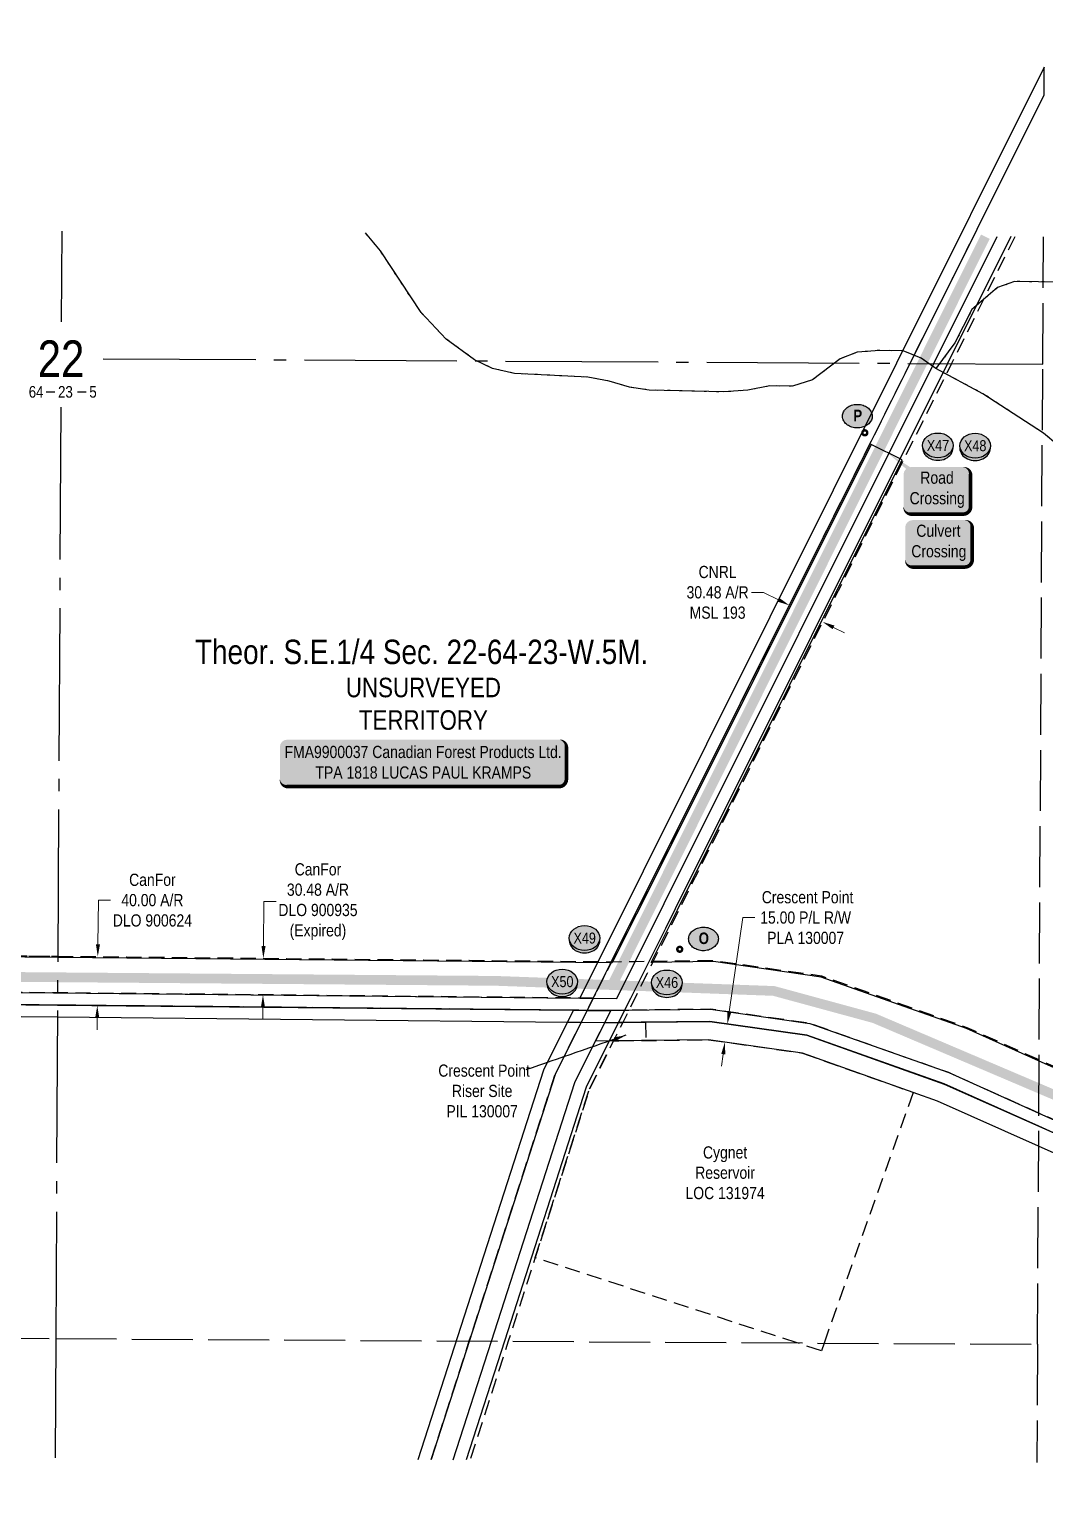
# Model space of a CAD drawing. Extents: x 456630 to 490274, y 6043290 to 6049977.
# Drawn here: x 474632 to 475465, y 6044129 to 6045324 of the extents above; entities that cross this region are included whole.
import ezdxf
from ezdxf.enums import TextEntityAlignment as Align

# ---------------------------------------------------------------- set-up
doc = ezdxf.new("R2010")
doc.units = 0
doc.header["$LTSCALE"] = 5
doc.header["$PDMODE"] = 35
doc.header["$PDSIZE"] = 5
for name, pattern in [('foc-ACCESSROAD', [3.75, 2.5, -1.25]), ('foc-QUARTERLINE', [33, 25, -3, 2, -3]), ('foc-UNSURVEYED', [12.5, 10, -2.5]), ('foc-WHEELTRACKS', [2, 0.4, -1.6])]:
    doc.linetypes.add(name, pattern=pattern)
doc.layers.get('Defpoints').update_dxf_attribs({"color": 9})
for name, color, linetype in [('10', 1, 'Continuous'), ('9', 3, 'Continuous'), ('AS-ROADS', 254, 'Continuous'), ('C-RW', 13, 'Continuous'), ('C-SYMBOL', 7, 'Continuous'), ('C-WS', 13, 'foc-ACCESSROAD'), ('CG-NOTES', 7, 'Continuous'), ('F-AR', 190, 'foc-ACCESSROAD'), ('F-RW', 190, 'Continuous'), ('F-WS', 190, 'foc-ACCESSROAD'), ('L-QSEC', 8, 'foc-QUARTERLINE'), ('L-SECLBL', 7, 'Continuous'), ('L-UNS-T', 3, 'Continuous'), ('L-USEC', 7, 'foc-UNSURVEYED'), ('P-CROSSINGS', 250, 'Continuous'), ('P-PROPOSED', 10, 'Continuous'), ('T-WATER-P3', 160, 'foc-WHEELTRACKS')]:
    doc.layers.add(name, color=color, linetype=linetype)
for name, color, linetype, lineweight in [('C-RW-T', 13, 'Continuous', 9), ('C-WS-T', 13, 'Continuous', 9), ('F-AR-T', 190, 'Continuous', 9), ('F-EZE-T', 190, 'Continuous', 9), ('F-WS-T', 190, 'Continuous', 9)]:
    doc.layers.add(name, color=color, linetype=linetype, lineweight=lineweight)
doc.styles.add('175L', font='ARIALN.TTF', dxfattribs={"height": 20})
doc.styles.add('80', font='ARIALN.TTF', dxfattribs={"height": 10})
doc.styles.add('80CG', font='ARIALN.TTF', dxfattribs={"height": 10})
doc.styles.add('80L', font='ARIALN.TTF', dxfattribs={"height": 10})
doc.styles.add('BOLD', font='ARIALNB.TTF')
doc.styles.add('Crossing', font='ARIALN.TTF', dxfattribs={"height": 10})
doc.styles.add('foc-LtypeFont', font='ARIALN.TTF', dxfattribs={"height": 7.35})
doc.styles.add('SIMPLEX', font='ARIALN.TTF')
doc.linetypes.add('foc-TOPO-flowdirection-NOLINE', pattern='A,0,[">",foc-LtypeFont,S=0.3,R=0,X=0,Y=-0.945],-20,[">",foc-LtypeFont,S=0.3,R=0,X=0,Y=-0.945],0', length=20)
doc.dimstyles.new('Compass 5 000', dxfattribs={"dimscale": 5, "dimtxt": 9, "dimasz": 2, "dimexe": 0.2, "dimexo": 0.0625, "dimgap": 0.5, "dimtad": 0, "dimtih": 1, "dimtoh": 1, "dimzin": 0, "dimdsep": 46, "dimtxsty": '80CG', "dimcen": 0.1, "dimse1": 1, "dimse2": 1, "dimclrd": 256, "dimclrt": 256, "dimaunit": 1, "dimadec": 4, "dimazin": 0, "dimtfac": 0.06, "dimtofl": 0, "dimtmove": 0, "dimatfit": 1, "dimfxl": 0.2, "dimtolj": 1, "dimtzin": 0, "dimlwd": -1, "dimarcsym": 0})

# ---------------------------------------------------------------- blocks, each defined once
blk = doc.blocks.new('L-SECLBL')
at = {"layer": '9', "color": 7}
for p, q in [((-5.1, -27.8), (-12.3, -27.8)), ((20.7, -27.8), (13.5, -27.8))]:
    blk.add_line(p, q, dxfattribs=at)
at = {"layer": '10', "color": 2, "style": 'SIMPLEX'}
blk.add_attdef('SEC', text='', height=30, dxfattribs=at).set_placement((0, 0), align=Align.MIDDLE)
at = {"layer": '10', "color": 5, "style": '80L'}
blk.add_attdef('TWP', text='', height=9.5, dxfattribs=at).set_placement((-14.4, -27.4), align=Align.MIDDLE_RIGHT)
blk.add_attdef('RGE', text='', height=9.5, dxfattribs=at).set_placement((3.6, -27.4), align=Align.MIDDLE_CENTER)
blk.add_attdef('MER', text='', height=9.5, dxfattribs=at).set_placement((23.2, -27.4), align=Align.MIDDLE_LEFT)
blk = doc.blocks.new('*D930')
at = {"layer": 'C-RW-T', "transparency": 16777216}
for p, q in [((475205.9, 6044517.4), (475216.9, 6044594.7)), ((475216.9, 6044594.7), (475226.9, 6044594.7)), ((475200.9, 6044482.7), (475199.5, 6044472.8))]:
    blk.add_line(p, q, dxfattribs=at)
for points in [[(475204.2, 6044517.6), (475207.5, 6044517.1), (475204.4, 6044507.5)], [(475199.3, 6044483), (475202.6, 6044482.5), (475202.3, 6044492.6)]]:
    blk.add_solid(points, dxfattribs=at)
at = {"layer": 'Defpoints', "color": 0, "transparency": 16777216}
for p in [(475204.4, 6044507.5), (475213.6, 6044506.2), (475211.5, 6044491.3)]:
    blk.add_point(p, dxfattribs=at)
at = {"layer": 'C-RW-T', "transparency": 16777216, "insert": (475268.5, 6044594.7), "char_height": 10, "attachment_point": 5, "style": '80CG'}
blk.add_mtext('\\A1; Crescent Point\\P15.00 P/L R/W\\PPLA 130007', dxfattribs=at)
blk = doc.blocks.new('Route_Letters')
h = blk.add_hatch(color=255)
h.dxf.hatch_style = 1
edge = h.paths.add_edge_path()
edge.add_ellipse((-0.1, 0.5), major_axis=(-12, 0), ratio=0.789318, start_angle=0, end_angle=360)
at = {"color": 5}
blk.add_open_spline([(-12.3, 0.5), (-12.3, -0.3), (-12.2, -1), (-11.7, -2.8), (-11.1, -3.9), (-9.6, -5.8), (-8.5, -6.7), (-6.2, -8), (-4.9, -8.5), (-2.1, -9.2), (-0.7, -9.3), (2.2, -9.1), (3.6, -8.8), (6.3, -7.9), (7.5, -7.2), (9.5, -5.6), (10.4, -4.6), (11.6, -2.5), (12, -1.4), (12.2, 0.9), (12, 2.1), (11.2, 4.3), (10.5, 5.4), (8.8, 7.2), (7.7, 8), (5.3, 9.2), (3.9, 9.7), (1.1, 10.2), (-0.4, 10.2), (-3.2, 9.9), (-4.6, 9.6), (-7.2, 8.5), (-8.3, 7.7), (-10.2, 6), (-11, 5), (-12, 2.9), (-12.3, 1.7), (-12.3, 0.5), (-12.3, 0.5), (-12.3, 0.5)], degree=3, knots=[0, 0, 0, 0, 0.219529, 0.219529, 0.575727, 0.575727, 0.931924, 0.931924, 1.288121, 1.288121, 1.644318, 1.644318, 2.000515, 2.000515, 2.356712, 2.356712, 2.712909, 2.712909, 3.069107, 3.069107, 3.425304, 3.425304, 3.781501, 3.781501, 4.137698, 4.137698, 4.493895, 4.493895, 4.850092, 4.850092, 5.20629, 5.20629, 5.562487, 5.562487, 5.918684, 5.918684, 6.274881, 6.274881, 6.283185, 6.283185, 6.283185, 6.283185], dxfattribs=at)
at = {"color": 14, "style": 'BOLD'}
blk.add_attdef('A', text='', height=9.5, dxfattribs=at).set_placement((0.2, 1), align=Align.MIDDLE)
blk = doc.blocks.new('AA')
at = {"const_width": 4}
blk.add_lwpolyline([(-1, 0, 1), (1, 0, 1)], format="xyb", close=True, dxfattribs=at)
blk.add_circle((0, 0), 2)
blk = doc.blocks.new('*D843')
at = {"layer": 'Defpoints', "color": 0, "transparency": 16777216}
for p in [(474823.7, 6044561.3), (474890.6, 6044560.7), (474890.3, 6044530.7)]:
    blk.add_point(p, dxfattribs=at)
at = {"layer": 'F-AR-T', "transparency": 16777216}
for p, q in [((474823.8, 6044571.3), (474824.2, 6044607.8)), ((474824.2, 6044607.8), (474834.2, 6044607.8)), ((474823.3, 6044521.3), (474823.2, 6044511.3))]:
    blk.add_line(p, q, dxfattribs=at)
for points in [[(474822.2, 6044571.3), (474825.5, 6044571.3), (474823.7, 6044561.3)], [(474821.7, 6044521.3), (474825, 6044521.3), (474823.4, 6044531.3)]]:
    blk.add_solid(points, dxfattribs=at)
at = {"layer": 'F-AR-T', "transparency": 16777216, "insert": (474868.5, 6044607.8), "char_height": 10, "attachment_point": 5, "style": '80CG'}
blk.add_mtext('\\A1;CanFor\\P30.48 A/R\\PDLO 900935\\P(Expired)', dxfattribs=at)
blk = doc.blocks.new('*D846')
at = {"layer": 'Defpoints', "color": 0, "transparency": 16777216}
for p in [(474687.9, 6044562.7), (474815.5, 6044561.4), (474815.1, 6044521.4)]:
    blk.add_point(p, dxfattribs=at)
at = {"layer": 'F-AR-T', "transparency": 16777216}
for p, q in [((474688, 6044572.7), (474688.4, 6044609)), ((474688.4, 6044609), (474698.4, 6044609)), ((474687.4, 6044512.6), (474687.3, 6044502.6))]:
    blk.add_line(p, q, dxfattribs=at)
for points in [[(474686.4, 6044572.7), (474689.7, 6044572.7), (474687.9, 6044562.7)], [(474685.8, 6044512.6), (474689.1, 6044512.6), (474687.5, 6044522.6)]]:
    blk.add_solid(points, dxfattribs=at)
at = {"layer": 'F-AR-T', "transparency": 16777216, "insert": (474732.7, 6044609), "char_height": 10, "attachment_point": 5, "style": '80CG'}
blk.add_mtext('\\A1;CanFor\\P40.00 A/R\\PDLO 900624', dxfattribs=at)
blk = doc.blocks.new('*D849')
at = {"layer": 'Defpoints', "color": 0, "transparency": 16777216}
for p in [(475255.2, 6044850.9), (475222.3, 6044785), (475249.6, 6044771.4)]:
    blk.add_point(p, dxfattribs=at)
at = {"layer": 'F-AR-T', "transparency": 16777216}
for p, q in [((475234, 6044861.5), (475224, 6044861.5)), ((475246.2, 6044855.4), (475234, 6044861.5)), ((475291.4, 6044832.8), (475300.3, 6044828.4))]:
    blk.add_line(p, q, dxfattribs=at)
for points in [[(475247, 6044856.9), (475245.5, 6044853.9), (475255.2, 6044850.9)], [(475292.1, 6044834.3), (475290.6, 6044831.3), (475282.4, 6044837.3)]]:
    blk.add_solid(points, dxfattribs=at)
at = {"layer": 'F-AR-T', "transparency": 16777216, "insert": (475196.3, 6044861.5), "char_height": 10, "attachment_point": 5, "style": '80CG'}
blk.add_mtext('\\A1;CNRL\\P30.48 A/R\\PMSL 193', dxfattribs=at)
blk = doc.blocks.new('*U683')
h = blk.add_hatch(color=255)
edge = h.paths.add_edge_path()
edge.add_line((-111.5, -20), (111.5, -20))
edge.add_arc((111.5, -14), 6, 270, 360)
edge.add_line((117.5, -14), (117.5, 12.5))
edge.add_arc((111.5, 12.5), 6, 0, 90)
edge.add_line((111.5, 18.5), (-111.5, 18.5))
edge.add_arc((-111.5, 12.5), 6, 90, 180)
edge.add_line((-117.5, 12.5), (-117.5, -14))
edge.add_arc((-111.5, -14), 6, 180, 270)
at = {"color": 44, "flags": 128}
blk.add_lwpolyline([(-111.5, -20, 3, 3, 0), (111.5, -20, 3, 3, 0.414214), (117.5, -14, 3, 3, 0), (117.5, 12.5, 3, 0, 0.414214), (111.5, 18.5, 0, 0, 0), (-111.5, 18.5, 0, 0, 0.414214), (-117.5, 12.5, 0, 0, 0), (-117.5, -14, 0, 3, 0.414214)], format="xyseb", close=True, dxfattribs=at)
at = {"color": 44, "style": '80'}
blk.add_attdef('ENTER_TEXT_001', (-36, -5), '', height=10, dxfattribs=at)
blk = doc.blocks.new('*U962')
h = blk.add_hatch(color=59)
edge = h.paths.add_edge_path()
edge.add_line((-21.5, -20), (21.5, -20))
edge.add_arc((21.5, -14), 6, 270, 360)
edge.add_line((27.5, -14), (27.5, 12.5))
edge.add_arc((21.5, 12.5), 6, 0, 90)
edge.add_line((21.5, 18.5), (-21.5, 18.5))
edge.add_arc((-21.5, 12.5), 6, 90, 180)
edge.add_line((-27.5, 12.5), (-27.5, -14))
edge.add_arc((-21.5, -14), 6, 180, 270)
at = {"color": 1, "flags": 128}
blk.add_lwpolyline([(-40.7, 30.4, 0, 7.5, 0), (0, 0, 0, 0, 0)], format="xyseb", dxfattribs=at)
blk.add_lwpolyline([(-21.5, -20, 3, 3, 0), (21.5, -20, 3, 3, 0.414214), (27.5, -14, 3, 3, 0), (27.5, 12.5, 3, 0, 0.414214), (21.5, 18.5, 0, 0, 0), (-21.5, 18.5, 0, 0, 0.414214), (-27.5, 12.5, 0, 0, 0), (-27.5, -14, 0, 3, 0.414214)], format="xyseb", close=True, dxfattribs=at)
at = {"color": 1, "style": '80'}
blk.add_attdef('ENTER_TEXT_001', (-36, -5), '', height=10, dxfattribs=at)
blk = doc.blocks.new('*U948')
h = blk.add_hatch(color=254)
edge = h.paths.add_edge_path()
edge.add_line((-21.5, -20), (21.5, -20))
edge.add_arc((21.5, -14), 6, 270, 360)
edge.add_line((27.5, -14), (27.5, 12.5))
edge.add_arc((21.5, 12.5), 6, 0, 90)
edge.add_line((21.5, 18.5), (-21.5, 18.5))
edge.add_arc((-21.5, 12.5), 6, 90, 180)
edge.add_line((-27.5, 12.5), (-27.5, -14))
edge.add_arc((-21.5, -14), 6, 180, 270)
at = {"color": 160, "flags": 128}
blk.add_lwpolyline([(-21.5, -20, 3, 3, 0), (21.5, -20, 3, 3, 0.414214), (27.5, -14, 3, 3, 0), (27.5, 12.5, 3, 0, 0.414214), (21.5, 18.5, 0, 0, 0), (-21.5, 18.5, 0, 0, 0.414214), (-27.5, 12.5, 0, 0, 0), (-27.5, -14, 0, 3, 0.414214)], format="xyseb", close=True, dxfattribs=at)
at = {"color": 160, "style": '80'}
blk.add_attdef('ENTER_TEXT_001', (-26.8, -4.9), '', height=10, dxfattribs=at)
blk = doc.blocks.new('xing2')
h = blk.add_hatch(color=50)
h.dxf.hatch_style = 1
edge = h.paths.add_edge_path()
edge.add_ellipse((0, 0), major_axis=(-12.5, 0), ratio=0.816297, start_angle=0, end_angle=360)
h = blk.add_hatch(color=250)
h.dxf.hatch_style = 1
edge = h.paths.add_edge_path()
edge.add_ellipse((0, -2), major_axis=(-12.5, 0), ratio=0.816297, start_angle=0, end_angle=180)
edge.add_line((12.5, -2), (12.5, 0))
edge.add_ellipse((0, 0), major_axis=(-12.5, 0), ratio=0.816297, start_angle=0, end_angle=180, ccw=False)
edge.add_line((-12.5, 0), (-12.5, -2))
at = {"color": 250}
blk.add_ellipse((0, 0), major_axis=(-12.5, 0), ratio=0.816297, dxfattribs=at)
blk.add_ellipse((0, -2), major_axis=(-12.5, 0), ratio=0.816297, start_param=0, end_param=3.141593, dxfattribs=at)
at = {"color": 250, "style": 'Crossing'}
blk.add_attdef('CROSSING', text='', height=9, dxfattribs=at).set_placement((0.1, 0), align=Align.MIDDLE_CENTER)
at = {"color": 250, "style": 'Crossing', "flags": 1}
for tag, p in [('OWNER', (0.1, -12.5)), ('DESCRIPTION', (0.1, -25.8)), ('LOCATION', (0.1, -39.3)), ('DWG_REF', (0.1, -52.8))]:
    blk.add_attdef(tag, text='', height=9, dxfattribs=at).set_placement(p, align=Align.MIDDLE_CENTER)

msp = doc.modelspace()

# ---------------------------------------------------------------- linework, layer by layer
at = {"layer": 'AS-ROADS', "const_width": 7.996, "flags": 128}
for points in [[(475109.847, 6044539.478), (475415.921, 6045153.266)], [(476713.652, 6044519.503), (476316.741, 6044531.708), (476154.557, 6044534.433), (476102.16, 6044539.071), (476046.458, 6044532.239), (475713.48, 6044428.588), (475624.722, 6044420.575), (475501.32, 6044436.979), (475324.834, 6044512.119), (475242.391, 6044534.553), (475014.156, 6044542.833), (473805.857, 6044552.612)]]:
    msp.add_lwpolyline(points, dxfattribs=at)
at = {"layer": 'C-RW'}
msp.add_lwpolyline([(475485.309, 6044395.685), (475459.58, 6044407.189), (475376.714, 6044444.243), (475356.707, 6044451.337), (475265.89, 6044483.557), (475188.955, 6044494.553), (475137.461, 6044493.897), (475133.755, 6044493.85), (475115.2, 6044493.619), (475110.902, 6044493.564), (475107.476, 6044493.522), (475096.214, 6044493.465), (475103.703, 6044508.474), (475115.009, 6044508.617), (475118.436, 6044508.66), (475133.565, 6044508.853), (475135.255, 6044508.874), (475137.289, 6044508.899), (475189.924, 6044509.568), (475269.495, 6044498.194), (475382.209, 6044458.203), (475459.666, 6044423.492), (475489.755, 6044410.104)], dxfattribs=at)
at = {"layer": 'C-WS'}
msp.add_lwpolyline([(475107.476, 6044493.522), (475096.214, 6044493.465), (475103.703, 6044508.473), (475115.007, 6044508.616), (475118.435, 6044508.659), (475133.565, 6044508.852), (475135.255, 6044508.873), (475137.289, 6044508.898), (475137.461, 6044493.897), (475133.755, 6044493.85), (475115.2, 6044493.619), (475110.902, 6044493.564), (475107.476, 6044493.522)], close=True, dxfattribs=at)
at = {"layer": 'F-AR', "flags": 128}
for points in [[(478621.092, 6044349.548), (478478.515, 6044363.881), (478362.746, 6044384.204), (478329.93, 6044393.425), (478107.278, 6044479.607), (477916.36, 6044502.989), (477879.686, 6044507.481), (477818.736, 6044509.606), (477627.445, 6044505.431), (477472.128, 6044475.453), (477414.554, 6044474.469), (477344.675, 6044476.632), (477197.349, 6044487.875), (477177.416, 6044489.398), (477120.943, 6044493.726), (477090.794, 6044496.03), (477067.347, 6044497.821), (476931.804, 6044495.787), (476285.568, 6044514.147), (476263.594, 6044514.766), (476253.598, 6044515.055), (476184.533, 6044517.017), (476151.845, 6044514.824), (476146.858, 6044514.49), (476133.208, 6044513.574), (476032.723, 6044506.833), (476002.368, 6044496.973), (475983.233, 6044490.758), (475756.223, 6044417.027), (475665.822, 6044401.547), (475592.499, 6044401.002), (475492.596, 6044419.69), (475489.812, 6044420.937), (475459.723, 6044434.418), (475385.845, 6044467.518), (475271.835, 6044507.952), (475190.53, 6044519.565), (475140.274, 6044518.931), (475123.457, 6044518.717), (475120.03, 6044518.675), (475108.666, 6044518.532), (475103.701, 6044518.543), (475089.357, 6044518.611), (475078.177, 6044518.725), (474654.872, 6044522.958), (474420.659, 6044525.299), (474404.494, 6044525.461), (474228.105, 6044527.225), (473859.629, 6044527.002), (473829.468, 6044526.985), (473739.445, 6044526.93), (473720.786, 6044536.956), (473719.059, 6044536.956), (473596.1, 6044536.874), (473588.093, 6044536.868), (473585.267, 6044536.868), (473581.884, 6044536.866), (473566.879, 6044536.852), (473563.055, 6044536.854), (473425.64, 6044536.767), (473410.666, 6044536.758), (473382.176, 6044536.74), (473372.132, 6044536.733), (473362.277, 6044536.728), (473359.16, 6044536.728), (473349.102, 6044536.722), (473339.053, 6044536.715), (473318.775, 6044536.701), (473318.764, 6044550.183), (473318.752, 6044565.176), (473318.75, 6044567.17), (473329.585, 6044567.198), (473339.869, 6044567.203), (473349.892, 6044567.207), (473359.14, 6044567.218), (473359.95, 6044567.212), (473369.177, 6044567.168), (473379.225, 6044567.088), (473410.859, 6044566.901), (473425.846, 6044566.814), (473665.393, 6044566.908), (473426.485, 6044696.165), (473289.622, 6044724.346), (473288.427, 6044724.515), (473210.676, 6044704.54), (473031.893, 6044660.163), (473024.953, 6044658.567), (472896.224, 6044628.965), (472858.059, 6044617.316), (472853.502, 6044615.613), (472799.801, 6044595.556), (472763.998, 6044582.181), (472722.826, 6044566.804), (472719.17, 6044565.438), (472707.863, 6044561.214), (472689.153, 6044554.226), (472665.057, 6044545.227), (472628.903, 6044531.724), (472622.464, 6044529.33), (472337.632, 6044423.424), (472243.934, 6044388.101), (472228.075, 6044382.397), (472215.784, 6044377.976), (472197.824, 6044367.249), (472195.137, 6044365.643), (472156.147, 6044336.06), (472073.668, 6044264.387), (472012.425, 6044211.174), (471969.911, 6044184.607), (471914.649, 6044164.876), (471875.631, 6044161.023), (471870.489, 6044161.338), (471857.944, 6044162.12), (471839.134, 6044163.287), (471817.001, 6044164.671), (471676.473, 6044189.196), (471576.039, 6044212.169), (471513.903, 6044225.637), (471473.237, 6044240.445), (471435.463, 6044260.451), (471423.705, 6044268.148), (471400.932, 6044283.057), (471392.026, 6044291.315), (471266.427, 6044407.775), (471220.721, 6044445.167), (471187.953, 6044463.844), (471159.329, 6044474.129), (471122.93, 6044479.892), (471084.276, 6044480.193), (471024.179, 6044475.755), (470885.747, 6044460.646), (470874.126, 6044459.378), (470870.332, 6044458.956), (470866.419, 6044458.537), (470859.639, 6044457.797), (470839.406, 6044455.589), (470835.169, 6044455.385), (470824.936, 6044454.892), (470733.186, 6044450.467), (470694.91, 6044444.812), (470638.253, 6044428.04), (470597.494, 6044410.56), (470582.407, 6044404.089), (470567.239, 6044395.65), (470404.895, 6044305.322), (470343.586, 6044281.532), (470309.959, 6044274.564), (470240.495, 6044260.191), (470116.886, 6044244.869), (470012.927, 6044239.452), (469907.579, 6044238.011), (469842.717, 6044247.2), (469801.151, 6044260.282), (469767.298, 6044277.711), (469761.483, 6044280.705), (469761.163, 6044280.955), (469663.716, 6044357.192), (469596.473, 6044402.055), (469560.782, 6044417.701), (469463.401, 6044444.996), (469264.418, 6044490.822), (469254.03, 6044493.215), (469248.854, 6044494.407), (469238.502, 6044496.792), (469225.881, 6044499.699), (469217.246, 6044501.688), (469210.365, 6044503.096), (469194.876, 6044506.267), (469118.949, 6044521.806), (469065.086, 6044524.419), (468967.494, 6044522.957), (468937.332, 6044522.505), (468803.481, 6044520.499), (468504.324, 6044520.1), (468496.272, 6044520.09), (468481.174, 6044520.068), (468431.092, 6044520.003), (468302.71, 6044520.134), (468205.609, 6044517.541), (468195.361, 6044517.267), (468191.263, 6044517.158), (468175.739, 6044516.743), (468171.331, 6044516.492), (468168.252, 6044516.316), (468161.337, 6044516.01), (468131.964, 6044514.247), (468097.387, 6044512.275), (468061.947, 6044510.253), (468050.316, 6044509.59), (467979.021, 6044505.524), (467935.344, 6044506.423), (467891.837, 6044512.105), (467830.683, 6044531.542), (467773.431, 6044560.832), (467719.513, 6044596.312), (467712.92, 6044600.648), (467710.283, 6044602.385), (467695.329, 6044612.223), (467339.048, 6044846.69), (467309.027, 6044866.446), (467064.989, 6045027.043), (466952.716, 6045102.247), (466572.241, 6045357.139), (466507.607, 6045398.502), (466331.346, 6045511.299), (466278.656, 6045536.106), (466222.446, 6045553.646), (466103.725, 6045576.987), (465963.32, 6045599.278), (465882.57, 6045605.772), (465714.057, 6045611.446), (465683.904, 6045612.462), (465583.938, 6045615.831), (465572.855, 6045616.202), (465522.515, 6045616.962), (464878.86, 6045626.698), (464515.072, 6045632.199), (464083.839, 6045636.725), (464053.681, 6045637.041), (463317.021, 6045644.773), (463248.594, 6045645.864), (462453.591, 6045658.536), (462442.182, 6045658.718), (462423.435, 6045659.064), (461913.94, 6045668.471), (461810.044, 6045675.483), (461618.706, 6045709.221), (461526.237, 6045725.525), (461466.342, 6045739.834), (461409.108, 6045767.309), (461352.309, 6045802.76), (461318.979, 6045829.528), (461231.779, 6045914.809), (461190.519, 6045951.291), (461156.109, 6045981.721), (461099.872, 6046031.463), (461077.963, 6046047.301), (461026.312, 6046078.007), (460898.663, 6046141.95), (460827.602, 6046175.645), (460807.496, 6046185.179), (460797.552, 6046188.691), (460249.033, 6046382.434), (460148.582, 6046414.806), (460099.588, 6046423.64), (460050.359, 6046428.709), (459994.562, 6046429.056), (459773.875, 6046430.428), (459729.022, 6046432.585), (459685.854, 6046444.031), (459646.574, 6046465.313), (459625.177, 6046483.098), (459622.176, 6046485.592), (459611.502, 6046494.361), (459606.812, 6046498.362), (459607.56, 6046498.982), (459622.127, 6046511.008), (459637.195, 6046525.102), (459641.888, 6046521.194), (459652.559, 6046512.324), (459655.336, 6046510.016), (459669.091, 6046498.583), (459700.708, 6046481.454), (459707.368, 6046479.688), (459735.175, 6046472.34), (459774.96, 6046470.4), (459823.646, 6046470.097), (459925.381, 6046469.465), (459932.458, 6046469.421), (459936.768, 6046469.394), (459942.957, 6046469.356), (459994.91, 6046469.033), (460052.536, 6046468.675), (460105.19, 6046463.254), (460157.155, 6046453.884), (460158.304, 6046453.677), (460261.824, 6046420.316), (460797.913, 6046230.963), (460822.759, 6046222.187), (460827.977, 6046219.713), (460916.183, 6046177.888), (461045.505, 6046113.108), (461099.932, 6046080.751), (461124.886, 6046062.712), (461216.997, 6045981.245), (461251.406, 6045950.816), (461259.016, 6045944.093), (461345.536, 6045859.476), (461375.492, 6045835.418), (461428.401, 6045802.394), (461479.79, 6045777.726), (461534.36, 6045764.688), (461619.044, 6045749.756), (461814.875, 6045715.227), (461915.656, 6045708.426), (462423.761, 6045699.044), (462442.87, 6045698.692), (462453.917, 6045698.515), (463248.913, 6045685.843), (463317.549, 6045684.749), (463702.444, 6045680.703), (463732.663, 6045680.385), (464053.993, 6045677.019), (464084.151, 6045676.703), (464515.596, 6045672.175), (464879.165, 6045666.676), (465143.009, 6045662.68), (465152.923, 6045662.53), (465153.331, 6045662.524), (465182.584, 6045662.08), (465183.003, 6045662.073), (465573.803, 6045656.171), (465684.201, 6045652.454), (465714.354, 6045651.439), (465884.808, 6045645.7), (465933.897, 6045641.752), (465954.122, 6045640.125), (465968.064, 6045639.004), (466110.718, 6045616.357), (466232.285, 6045592.456), (466293.194, 6045573.45), (466350.716, 6045546.368), (466507.95, 6045445.747), (466594.144, 6045390.588), (466745.816, 6045288.977), (466762.721, 6045277.652), (467025.394, 6045101.681), (467087.104, 6045060.349), (467309.365, 6044914.084), (467339.385, 6044894.327), (467728.301, 6044638.386), (467743.255, 6044628.546), (467745.892, 6044626.81), (467752.485, 6044622.473), (467793.584, 6044595.429), (467845.945, 6044568.641), (467900.55, 6044551.287), (467938.354, 6044546.349), (467978.293, 6044545.527), (468024.119, 6044548.14), (468035.75, 6044548.803), (468071.187, 6044550.825), (468112.757, 6044553.196), (468131.041, 6044554.239), (468132.24, 6044554.307), (468153.563, 6044555.523), (468157.43, 6044555.828), (468161.336, 6044556.263), (468167.473, 6044556.317), (468171.313, 6044556.536), (468174.345, 6044556.709), (468303.293, 6044560.119), (468430.81, 6044559.982), (468465.902, 6044560.029), (468485.905, 6044560.056), (468487.2, 6044560.057), (468502.551, 6044560.077), (468510.737, 6044560.088), (468803.155, 6044560.478), (468937.6, 6044562.493), (468967.763, 6044562.945), (469065.756, 6044564.413), (469123.955, 6044561.589), (469189.86, 6044548.101), (469205.381, 6044544.699), (469210.287, 6044543.92), (469220.837, 6044541.761), (469225.742, 6044540.757), (469232.158, 6044539.28), (469233.443, 6044538.984), (469243.805, 6044536.597), (469253.746, 6044534.307), (469259.321, 6044533.224), (469473.288, 6044483.745), (469574.269, 6044455.441), (469615.74, 6044437.26), (469687.161, 6044389.61), (469761.493, 6044331.457), (469783.141, 6044314.521), (469816.413, 6044297.391), (469851.582, 6044286.323), (469910.125, 6044278.03), (470011.614, 6044279.417), (470113.383, 6044284.719), (470233.973, 6044299.668), (470332.224, 6044320.007), (470387.864, 6044341.598), (470564.763, 6044440.023), (470567.529, 6044441.21), (470597.772, 6044454.18), (470624.653, 6044465.708), (470686.271, 6044483.949), (470729.292, 6044490.305), (470808.667, 6044494.132), (470830.849, 6044495.202), (470836.271, 6044495.464), (470841.127, 6044495.993), (470865.943, 6044498.701), (470872.415, 6044499.407), (470876.603, 6044499.853), (470880.122, 6044500.249), (470892.012, 6044501.546), (470961.785, 6044509.162), (471020.537, 6044515.574), (471082.957, 6044520.184), (471126.231, 6044519.847), (471156.853, 6044514.998), (471169.302, 6044513.026), (471204.737, 6044500.296), (471243.436, 6044478.237), (471292.701, 6044437.934), (471392.362, 6044345.525), (471425.647, 6044314.663), (471455.812, 6044294.914), (471489.51, 6044277.067), (471515.465, 6044267.611), (471525.028, 6044264.134), (471584.217, 6044251.304), (471683.929, 6044228.508), (471687.731, 6044227.838), (471821.254, 6044204.513), (471821.823, 6044204.425), (471834.497, 6044203.636), (471836.144, 6044203.534), (471838.021, 6044203.415), (471849.462, 6044202.702), (471874.97, 6044201.134), (471905.821, 6044204.176), (471952.393, 6044220.804), (471988.57, 6044243.411), (472013.114, 6044264.733), (472130.92, 6044367.104), (472173.652, 6044399.527), (472198.095, 6044412.291), (472228.331, 6044424.911), (472229.428, 6044425.37), (472324.11, 6044461.047), (472388.795, 6044485.098), (472520.129, 6044533.932), (472525.69, 6044535.998), (472542.901, 6044542.398), (472562.284, 6044549.453), (472585.909, 6044558.391), (472592.401, 6044560.623), (472615.177, 6044569.274), (472636.706, 6044577.314), (472672.536, 6044590.696), (472726.218, 6044610.747), (472845.216, 6044655.196), (472885.896, 6044667.613), (473022.597, 6044699.048), (473025.193, 6044699.692), (473200.886, 6044743.302), (473287.425, 6044765.536), (473440.117, 6044734.159), (473749.357, 6044566.947), (473829.694, 6044566.989), (473859.855, 6044567.008), (474228.29, 6044567.23), (474351.252, 6044566), (474378.468, 6044565.729), (474421.057, 6044565.307), (474437.185, 6044565.147), (474655.091, 6044562.999), (475108.206, 6044558.523), (475109.282, 6044558.532), (475128.812, 6044558.79), (475140.12, 6044558.934), (475143.548, 6044558.974), (475192.998, 6044559.606), (475281.483, 6044546.949), (475400.705, 6044504.667), (475459.954, 6044478.12), (475490.043, 6044464.638), (475504.583, 6044458.123), (475596.033, 6044441.011), (475662.25, 6044441.498), (475746.6, 6044455.938), (476025.056, 6044546.381), (476143.581, 6044554.353), (476148.588, 6044554.56), (476183.806, 6044557.031), (476237.789, 6044555.497), (476254.302, 6044555.031), (476261.439, 6044554.83), (476264.299, 6044554.745), (476285.771, 6044554.135), (476932.029, 6044535.774), (477068.574, 6044537.823), (477090.991, 6044536.11), (477121.14, 6044533.807), (477346.82, 6044516.564), (477414.833, 6044514.458), (477467.959, 6044515.367), (477623.19, 6044545.329), (477819.006, 6044549.6), (477882.821, 6044547.375), (477916.551, 6044543.243), (478117.075, 6044518.685), (478342.582, 6044431.397), (478371.608, 6044423.243), (478483.871, 6044403.53), (478621.276, 6044389.711), (478721.231, 6044379.659), (478751.377, 6044376.627), (478768.899, 6044374.865), (478791.642, 6044372.578), (478854.731, 6044366.233), (478874.651, 6044364.23), (478885.291, 6044363.16), (479004.406, 6044356.061), (479140.348, 6044352.497), (479558.865, 6044342.117), (479612.893, 6044340.778), (479672.061, 6044342.524), (479689.77, 6044345.374), (479770.264, 6044365.909), (479813.311, 6044369.957), (480063.807, 6044376.297), (480151.821, 6044376.347), (480182.946, 6044374.913), (480325.53, 6044362.206), (480376.657, 6044355.979), (480406.792, 6044352.31), (480509.807, 6044339.764), (480578.638, 6044322.967), (480600.272, 6044317.688), (480638.741, 6044308.3), (480737.668, 6044288.18), (481062.958, 6044272.039), (481204.483, 6044271.574), (481280.09, 6044271.327), (481364.367, 6044266.574), (481442.53, 6044258.117), (481484.966, 6044250.167), (481555.391, 6044228.185), (481555.91, 6044228.183), (481593.815, 6044206.251), (481646.101, 6044168.302), (481648.653, 6044166.451), (481657.792, 6044158.206), (481696.172, 6044123.583), (481727.64, 6044089.09), (482010.045, 6043739.915), (482028.593, 6043716.982), (482040.023, 6043704.382), (482097.181, 6043641.376), (482115.018, 6043627.031), (482135.339, 6043616.067), (482153.966, 6043609.216), (482229.233, 6043592.415), (482339.45, 6043555.479), (482480.921, 6043467.375), (482499.516, 6043458.773), (482521.342, 6043453.843), (482549.792, 6043450.415), (482586.522, 6043456.583), (482603.961, 6043469.752), (482693.853, 6043494.144), (482723.7, 6043502.26), (482746.685, 6043508.51), (482773.469, 6043515.794), (482828.589, 6043535.772), (482828.476, 6043505.794), (482828.448, 6043498.554), (482828.428, 6043493.191), (482784.747, 6043477.417), (482705.632, 6043455.865), (482621.885, 6043433.129), (482604.906, 6043420.336), (482603.783, 6043419.467), (482550.632, 6043409.949), (482514.823, 6043414.307), (482486.575, 6043420.761), (482461.888, 6043432.13), (482446.114, 6043441.952), (482415.732, 6043460.874), (482322.297, 6043519.062), (482218.497, 6043553.849), (482142.661, 6043570.777), (482118.864, 6043579.529), (482092.814, 6043593.584), (482069.68, 6043612.189), (482039.72, 6043645.214), (482009.729, 6043678.273), (481998.221, 6043690.959), (481697.304, 6044063.024), (481667.948, 6044095.201), (481623.45, 6044135.343), (481572.053, 6044172.647), (481551.532, 6044184.438), (481539.804, 6044191.177), (481488.146, 6044207.295), (481475.299, 6044211.304), (481461.236, 6044213.938), (481436.691, 6044218.537), (481395.239, 6044223.022), (481384.429, 6044224.191), (481381.768, 6044224.479), (481377.255, 6044224.967), (481366.192, 6044226.164), (481361.09, 6044226.716), (481319.661, 6044229.049), (481278.899, 6044231.351), (481204.246, 6044231.596), (481061.901, 6044232.063), (480732.664, 6044248.399), (480629.721, 6044269.348), (480502.626, 6044300.363), (480406.52, 6044312.068), (480376.385, 6044315.738), (480321.338, 6044322.443), (480180.63, 6044334.982), (480151.551, 6044336.383), (480063.699, 6044336.307), (479815.617, 6044330.018), (479777.119, 6044326.397), (479697.904, 6044306.189), (479675.843, 6044302.639), (479612.987, 6044300.784), (479558.639, 6044302.131), (479138.661, 6044312.547), (479002.25, 6044316.139), (478882.489, 6044323.268), (478872.291, 6044324.294), (478852.372, 6044326.296), (478751.193, 6044336.468), (478721.047, 6044339.499)], [(474655.091, 6044562.999), (475108.206, 6044558.523), (475109.281, 6044558.532), (475104.267, 6044548.486), (475094.348, 6044528.614), (475083.169, 6044528.726), (474654.927, 6044533.008), (474424.81, 6044535.306), (474408.645, 6044535.468), (474228.148, 6044537.274), (473859.686, 6044537.046), (473829.525, 6044537.027), (473720.786, 6044536.957), (473719.059, 6044536.957), (473596.1, 6044536.874), (473588.093, 6044536.869), (473585.267, 6044536.869), (473581.884, 6044536.867), (473566.879, 6044536.855), (473563.055, 6044536.856), (473425.64, 6044536.769), (473410.666, 6044536.76), (473382.176, 6044536.743), (473372.132, 6044536.735), (473362.277, 6044536.73), (473359.16, 6044536.73), (473349.102, 6044536.724), (473339.053, 6044536.717), (473318.775, 6044536.703), (473258.823, 6044536.664), (473240.809, 6044536.652), (473024.242, 6044536.523), (472948.293, 6044536.476), (472938.114, 6044536.47), (472648.855, 6044536.271), (472622.464, 6044529.33), (472441.071, 6044481.618), (472388.795, 6044485.098), (472365.085, 6044486.677), (472336.227, 6044494.305), (472319.727, 6044498.666), (472228.917, 6044522.669), (472218.79, 6044525.346), (472198.805, 6044530.628), (472181.236, 6044535.272), (471393.519, 6044532.661), (470900.462, 6044531.026), (470884.746, 6044530.975), (470881.533, 6044530.964), (470877.031, 6044530.949), (470881.03, 6044558.374), (470881.443, 6044561.21), (470894.102, 6044561.248), (470900.36, 6044561.263), (470909.814, 6044561.272), (471393.706, 6044562.951), (471928.526, 6044564.84), (472185.147, 6044565.769), (472198.994, 6044562.109), (472209.67, 6044559.287), (472213.831, 6044558.187), (472229.106, 6044554.15), (472270.988, 6044543.079), (472299.047, 6044535.662), (472330.217, 6044527.424), (472336.601, 6044525.737), (472346.706, 6044523.066), (472370.038, 6044516.899), (472438.13, 6044512.364), (472520.129, 6044533.933), (472528.272, 6044536.047), (472528.723, 6044536.156), (472530.755, 6044536.738), (472553.194, 6044542.632), (472581.652, 6044550.115), (472615.741, 6044559.081), (472626.414, 6044561.889), (472644.902, 6044566.752), (472722.826, 6044566.805), (472755.371, 6044566.827), (472938.094, 6044566.952), (472943.429, 6044566.867), (472948.273, 6044566.851), (472993.496, 6044566.332), (473024.415, 6044566.157), (473240.872, 6044566.972), (473258.887, 6044567.018), (473318.75, 6044567.17), (473329.585, 6044567.198), (473339.869, 6044567.204), (473349.892, 6044567.209), (473359.14, 6044567.218), (473359.95, 6044567.213), (473369.177, 6044567.167), (473379.225, 6044567.088), (473410.859, 6044566.9), (473425.846, 6044566.814), (473665.393, 6044566.908), (473748.748, 6044566.94), (473749.363, 6044566.946), (473829.694, 6044566.989), (473859.855, 6044567.008), (474228.29, 6044567.23), (474351.251, 6044565.997), (474378.468, 6044565.726), (474421.057, 6044565.305), (474437.185, 6044565.144), (474655.091, 6044562.999)]]:
    msp.add_lwpolyline(points, close=True, dxfattribs=at)
for points in [[(474961.262, 6044150.123), (474992.617, 6044247.391), (475063.048, 6044465.893), (475084.394, 6044508.698), (475089.357, 6044518.611), (475094.348, 6044528.614), (475104.269, 6044548.485), (475109.282, 6044558.532), (475128.995, 6044598.02), (475137.027, 6044614.118), (475354.198, 6045049.344), (475388.593, 6045118.273), (475406.168, 6045153.492)], [(475440.12, 6045153.3), (475415.854, 6045104.673), (475388.148, 6045049.149), (475164.283, 6044600.523), (475143.548, 6044558.974), (475138.532, 6044548.922), (475123.457, 6044518.717), (475118.436, 6044508.659), (475110.903, 6044493.562), (475091.337, 6044454.355), (475046.673, 6044315.795), (475024.565, 6044247.204), (474993.219, 6044149.966)]]:
    msp.add_lwpolyline(points, dxfattribs=at)
at = {"layer": 'F-RW', "flags": 128}
for points in [[(475094.347, 6044528.615), (475108.205, 6044556.522), (475321.707, 6044984.229), (475354.198, 6045049.344), (475464.128, 6045269.639), (475464.248, 6045292.393), (475343, 6045049.418), (475083.168, 6044528.726), (475094.347, 6044528.615)], [(473425.641, 6044536.776), (474228.148, 6044537.274), (474408.646, 6044535.469), (475083.168, 6044528.726), (475094.347, 6044528.615), (475063.049, 6044465.893), (474961.259, 6044150.123)], [(474950.713, 6044150.174), (475053.714, 6044469.701), (475078.177, 6044518.725), (474420.659, 6044525.299), (474228.103, 6044527.224), (473425.572, 6044526.741)]]:
    msp.add_lwpolyline(points, dxfattribs=at)
at = {"layer": 'F-RW'}
for points in [[(473829.525, 6044537.027), (473859.686, 6044537.046), (474228.148, 6044537.274), (474408.645, 6044535.467), (474424.81, 6044535.305), (474654.927, 6044533.008), (475083.169, 6044528.726), (475094.347, 6044528.614), (475113.657, 6044528.422), (475128.813, 6044558.794), (475144.521, 6044590.268), (475152.559, 6044606.374), (475373.55, 6045049.233), (475425.523, 6045153.382)], [(475436.727, 6045153.319), (475384.754, 6045049.168), (475161.555, 6044601.885), (475153.516, 6044585.779), (475140.121, 6044558.937), (475124.838, 6044528.31), (475120.03, 6044518.675), (475115.01, 6044508.616), (475107.476, 6044493.518), (475088.508, 6044455.508), (475021.37, 6044247.223), (474990.023, 6044149.982)], [(474979.478, 6044150.033), (475010.827, 6044247.285), (475079.173, 6044459.315), (475096.254, 6044493.545), (475103.703, 6044508.474), (475108.666, 6044518.532), (475103.701, 6044518.553), (475089.357, 6044518.613), (475078.177, 6044518.725), (474654.872, 6044522.958), (474420.659, 6044525.299), (474404.494, 6044525.461), (474228.102, 6044527.225), (473859.629, 6044527.002), (473829.468, 6044526.984)], [(473829.468, 6044526.985), (473859.629, 6044527.002), (474228.105, 6044527.225), (474404.494, 6044525.461), (474420.659, 6044525.299), (474654.872, 6044522.958), (475078.177, 6044518.725), (475089.357, 6044518.611), (475103.701, 6044518.543), (475108.666, 6044518.532), (475120.03, 6044518.675), (475123.457, 6044518.717), (475140.274, 6044518.931), (475190.53, 6044519.565), (475271.835, 6044507.952), (475385.845, 6044467.518), (475459.723, 6044434.418), (475489.812, 6044420.937)], [(475489.755, 6044410.053), (475459.666, 6044423.492), (475382.126, 6044458.233), (475269.434, 6044498.199), (475189.883, 6044509.561), (475135.255, 6044508.872), (475133.565, 6044508.851), (475118.436, 6044508.659), (475115.01, 6044508.616), (475103.703, 6044508.474), (475084.394, 6044508.698), (475073.213, 6044508.779), (474654.818, 6044512.961), (474416.532, 6044515.344), (474400.367, 6044515.507), (474228.056, 6044517.229), (473859.572, 6044517.002), (473829.412, 6044516.983)]]:
    msp.add_lwpolyline(points, dxfattribs=at)
at = {"layer": 'F-WS'}
msp.add_lwpolyline([(475283.623, 6044245.701), (475281.387, 6044239.413), (475261.66, 6044245.827), (475046.674, 6044315.794), (475091.337, 6044454.355), (475110.902, 6044493.562), (475115.2, 6044493.616), (475133.755, 6044493.849), (475188.911, 6044494.545), (475265.831, 6044483.56), (475356.706, 6044451.331), (475283.623, 6044245.701)], close=True, dxfattribs=at)
at = {"layer": 'L-QSEC'}
for p, q in [((474658.339, 6045157.734), (474657.933, 6045083.413)), ((474692.44, 6045053.211), (475462.964, 6045048.719)), ((474657.551, 6045013.414), (474653.378, 6044249.386)), ((474653.378, 6044249.386), (474652.844, 6044151.633))]:
    msp.add_line(p, q, dxfattribs=at)
at = {"layer": 'L-USEC'}
for p, q in [((475462.964, 6045048.719), (475463.514, 6045153.167)), ((475458.723, 6044244.692), (475462.964, 6045048.719)), ((473848.048, 6044254.079), (474653.378, 6044249.386)), ((474653.378, 6044249.386), (475458.723, 6044244.692)), ((475458.723, 6044244.692), (475458.211, 6044147.689))]:
    msp.add_line(p, q, dxfattribs=at)
at = {"layer": 'P-PROPOSED', "flags": 128}
msp.add_lwpolyline([(475489.634, 6044463.725), (475459.545, 6044477.207), (475400.333, 6044503.738), (475281.242, 6044545.974), (475192.933, 6044558.605), (475141.921, 6044557.953), (475163.388, 6044600.969), (475347.624, 6044970.178), (475322.155, 6044982.888), (475137.921, 6044613.671), (475129.89, 6044597.574), (475109.903, 6044557.537), (475108.205, 6044557.522), (474655.081, 6044561.999), (474437.175, 6044564.147), (474421.047, 6044564.307), (474378.459, 6044564.729), (474351.242, 6044565), (474228.285, 6044566.23), (473859.855, 6044566.008), (473829.694, 6044565.989)], dxfattribs=at)
at = {"layer": 'T-WATER-P3', "flags": 128}
for points in [[(475375.271, 6045045.049), (475363.22, 6045053.765), (475348.586, 6045059.526), (475329.318, 6045059.995), (475310.724, 6045058.467), (475296.904, 6045053.22), (475274.142, 6045035.823), (475257.802, 6045030.698), (475239.008, 6045030.856), (475221.207, 6045027.387), (475201.533, 6045025.945), (475140.25, 6045027.38), (475123.971, 6045029.758), (475107.459, 6045034.843), (475089.941, 6045038.093), (475029.716, 6045041.062), (475011.739, 6045045.223), (474996.896, 6045052.309), (474973.645, 6045069.328), (474953.088, 6045090.963), (474919.782, 6045141.61), (474907.519, 6045156.321)], [(475817.318, 6045151.16), (475796.713, 6045130.736), (475753.965, 6045111.424), (475736.581, 6045107.825), (475675.164, 6045108.663), (475636.929, 6045107.013), (475621.842, 6045111.524), (475608.459, 6045119.355), (475589.838, 6045121.67), (475572.563, 6045120.051), (475557.786, 6045115.007), (475439.868, 6045116.441), (475425.996, 6045111.555), (475404.903, 6045093.637), (475390.906, 6045066.12), (475375.271, 6045045.049)], [(475668.935, 6044640.251), (475661.962, 6044684.611), (475657.589, 6044702.491), (475646.575, 6044733.74), (475638.557, 6044747.386), (475618.25, 6044769.436), (475601.028, 6044794.833), (475582.063, 6044835.102), (475560.694, 6044875.251), (475535.423, 6044918.076), (475516.387, 6044940.455), (475495.065, 6044960.248), (475475.482, 6044982.4), (475463.527, 6044992.179), (475413.98, 6045024.488), (475375.271, 6045045.049)]]:
    msp.add_lwpolyline(points, dxfattribs=at)
at = {"layer": 'T-WATER-P3', "linetype": 'foc-TOPO-flowdirection-NOLINE', "flags": 128}
for points in [[(475375.271, 6045045.049), (475363.22, 6045053.765), (475348.586, 6045059.526), (475329.318, 6045059.995), (475310.724, 6045058.467), (475296.904, 6045053.22), (475274.142, 6045035.823), (475257.802, 6045030.698), (475239.008, 6045030.856), (475221.207, 6045027.387), (475201.533, 6045025.945), (475140.25, 6045027.38), (475123.971, 6045029.758), (475107.459, 6045034.843), (475089.941, 6045038.093), (475029.716, 6045041.062), (475011.739, 6045045.223), (474996.896, 6045052.309), (474973.645, 6045069.328), (474953.088, 6045090.963), (474919.782, 6045141.61), (474907.519, 6045156.321)], [(475817.318, 6045151.16), (475796.713, 6045130.736), (475753.965, 6045111.424), (475736.581, 6045107.825), (475675.164, 6045108.663), (475636.929, 6045107.013), (475621.842, 6045111.524), (475608.459, 6045119.355), (475589.838, 6045121.67), (475572.563, 6045120.051), (475557.786, 6045115.007), (475439.868, 6045116.441), (475425.996, 6045111.555), (475404.903, 6045093.637), (475390.906, 6045066.12), (475375.271, 6045045.049)], [(475668.935, 6044640.251), (475661.962, 6044684.611), (475657.589, 6044702.491), (475646.575, 6044733.74), (475638.557, 6044747.386), (475618.25, 6044769.436), (475601.028, 6044794.833), (475582.063, 6044835.102), (475560.694, 6044875.251), (475535.423, 6044918.076), (475516.387, 6044940.455), (475495.065, 6044960.248), (475475.482, 6044982.4), (475463.527, 6044992.179), (475413.98, 6045024.488), (475375.271, 6045045.049)]]:
    msp.add_lwpolyline(points, dxfattribs=at)

# ---------------------------------------------------------------- block references
ref = msp.add_blockref('*U948', (475377.659, 6044902.279), dxfattribs=dict(xscale=0.9989510452182893, yscale=0.9989510452182893, zscale=0.9989510452182893))
ref.add_attrib('ENTER_TEXT_001', 'Culvert', (475359.299, 6044907.077), dxfattribs={"color": 160, "height": 9.9895, "style": '80'})
ref.add_attrib('ENTER_TEXT_002', 'Crossing', (475355.207, 6044890.251), dxfattribs={"color": 160, "height": 9.9895, "style": '80'})
at = {"layer": 'CG-NOTES', "xscale": 0.9984468346444563, "yscale": 0.9984468346444563, "zscale": 0.9984468346444563}
for p, values in [((475311.036, 6045005.605), {'A': 'P'}), ((475184.795, 6044576.766), {'A': 'O'})]:
    msp.add_blockref('Route_Letters', p, dxfattribs=at).add_auto_attribs(values)
for p in [(475317.048, 6044992.415), (475165.226, 6044568.721)]:
    msp.add_blockref('AA', p, dxfattribs=at)
at = {"layer": 'CG-NOTES'}
ref = msp.add_blockref('*U962', (475376.291, 6044945.723), dxfattribs=at)
ref.add_attrib('ENTER_TEXT_001', 'Road', (475362.58, 6044950.615), dxfattribs={"layer": '0', "color": 1, "height": 10, "style": '80'})
ref.add_attrib('ENTER_TEXT_002', 'Crossing', (475353.814, 6044933.771), dxfattribs={"layer": '0', "color": 1, "height": 10, "style": '80'})
at = {"layer": 'F-EZE-T'}
ref = msp.add_blockref('*U683', (474954.757, 6044722.187), dxfattribs=at)
ref.add_attrib('ENTER_TEXT_001', 'FMA9900037 Canadian Forest Products Ltd.', (474841.091, 6044725.606), dxfattribs={"layer": '0', "color": 44, "height": 10, "style": '80'})
ref.add_attrib('ENTER_TEXT_002', 'TPA 1818 LUCAS PAUL KRAMPS', (474866.421, 6044708.762), dxfattribs={"layer": '0', "color": 44, "height": 10, "style": '80'})
at = {"layer": 'L-SECLBL'}
msp.add_blockref('L-SECLBL', (474657.77, 6045053.413), dxfattribs=at).add_auto_attribs({'SEC': '22', 'TWP': '64', 'RGE': '23', 'MER': '5'})
at = {"layer": 'P-CROSSINGS', "color": 6}
for p, values in [((475376.96, 6044982.032), {'CROSSING': 'X47'}), ((475407.502, 6044981.835), {'CROSSING': 'X48'}), ((475087.177, 6044577.932), {'CROSSING': 'X49'}), ((475068.815, 6044542.206), {'CROSSING': 'X50'}), ((475154.656, 6044541.509), {'CROSSING': 'X46'})]:
    msp.add_blockref('xing2', p, dxfattribs=at).add_auto_attribs(values)

# ---------------------------------------------------------------- texts
at = {"layer": 'C-SYMBOL', "color": 3, "style": '175L'}
msp.add_text('Theor. S.E.1/4 Sec. 22-64-23-W.5M.', height=20, dxfattribs=at).set_placement((474953.528, 6044796.696), align=Align.BOTTOM_CENTER)
at = {"layer": 'C-WS-T', "insert": (475003.161, 6044452.461), "char_height": 10, "width": 75.16821, "attachment_point": 5, "style": '80CG'}
msp.add_mtext('\\A1; Crescent Point\\PRiser Site\\PPIL 130007', dxfattribs=at)
at = {"layer": 'F-WS-T', "insert": (475202.434, 6044385.36), "char_height": 10, "width": 63.68117, "attachment_point": 5, "style": '80CG'}
msp.add_mtext('\\A1;Cygnet\\PReservoir\\PLOC 131974', dxfattribs=at)
at = {"layer": 'L-UNS-T', "insert": (474954.97, 6044770.018), "char_height": 16, "attachment_point": 5, "style": '80L'}
msp.add_mtext_dynamic_manual_height_columns('UNSURVEYED TERRITORY', width=126.41375, gutter_width=47.5, heights=[0], dxfattribs=at)

# ---------------------------------------------------------------- dimensions: what is measured, and where the dimension line sits
at = {"layer": 'C-RW-T'}
dim = msp.add_linear_dim(base=(475204.448, 6044507.481), p1=(475211.464, 6044491.336), p2=(475213.583, 6044506.176), angle=81.871905, text=' Crescent Point\\P15.00 P/L R/W\\PPLA 130007', dimstyle='Compass 5 000', dxfattribs=at)
dim.commit()
dim.dimension.update_dxf_attribs({"geometry": '*D930', "text_midpoint": (475268.525, 6044594.655), "dimtype": 161})
at = {"layer": 'F-AR-T'}
for base, p1, p2, angle, text, picture, middle in [((475255.178, 6044850.901), (475249.559, 6044771.416), (475222.303, 6044785.016), 153.481451, 'CNRL\\P30.48 A/R\\PMSL 193', '*D849', (475196.336, 6044861.467)), ((474823.735, 6044561.333), (474890.257, 6044530.655), (474890.554, 6044560.673), 89.433957, 'CanFor\\P30.48 A/R\\PDLO 900935\\P(Expired)', '*D843', (474868.509, 6044607.801)), ((474687.93, 6044562.675), (474815.132, 6044521.355), (474815.528, 6044561.414), 89.433957, 'CanFor\\P40.00 A/R\\PDLO 900624', '*D846', (474732.658, 6044608.966))]:
    dim = msp.add_linear_dim(base=base, p1=p1, p2=p2, angle=angle, text=text, dimstyle='Compass 5 000', dxfattribs=at)
    dim.commit()
    dim.dimension.update_dxf_attribs({"geometry": picture, "text_midpoint": middle, "dimtype": 161})

# ---------------------------------------------------------------- leaders
at = {"layer": 'C-WS-T', "path_type": 1}
msp.add_leader([(475121.143, 6044498.157), (475039.049, 6044469.73)], dimstyle='Compass 5 000', override={"dimgap": 0.5, "dimtad": 0}, dxfattribs=at)

doc.saveas('drawing.dxf')
